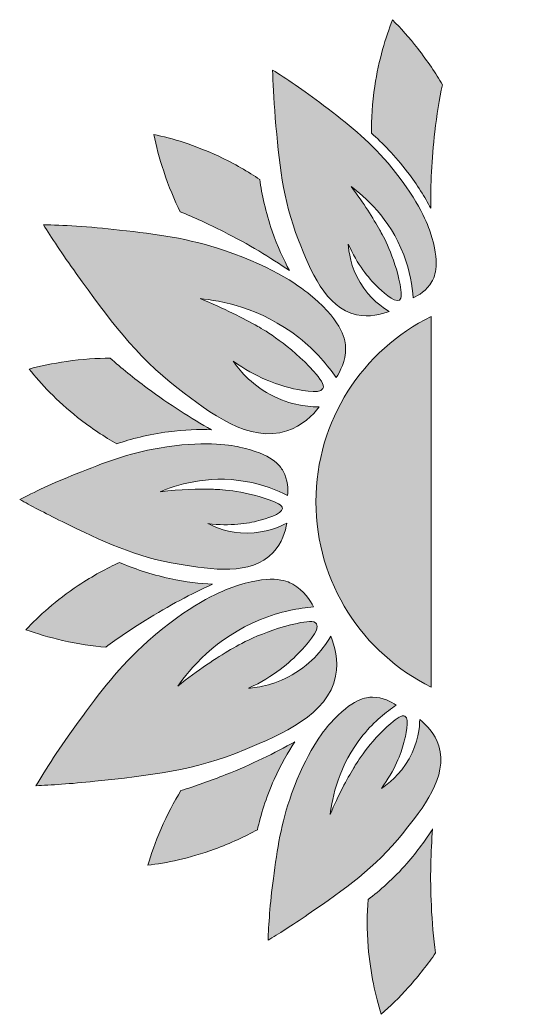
# Model space of a CAD drawing. Header units: inches. Extents: x 194 to 385, y 35 to 223.
# Drawn here: x 193.8 to 289.6, y 35.3 to 219.4 of the extents above; entities that cross this region are included whole.
import ezdxf

# ---------------------------------------------------------------- set-up
doc = ezdxf.new("R2010")
doc.units = ezdxf.units.IN
doc.header["$MEASUREMENT"] = 0
doc.layers.add('Layer 1', color=7, linetype='Continuous')

# ---------------------------------------------------------------- blocks, each defined once
blk = doc.blocks.new('block 3')
at = {"layer": 'Layer 1', "true_color": 0xfed527}
h = blk.add_hatch(color=40, dxfattribs=at)
h.dxf.hatch_style = 2
edge = h.paths.add_edge_path()
edge.add_spline(control_points=[(245.43, 178.57), (247.64, 172.99), (250.38, 166.05), (256.19, 164.76), (258.58, 164.22), (260.76, 164.81), (262.2, 165.37), (261.01, 166.08), (258.65, 167.71), (256.84, 170.72), (255.06, 173.67), (254.71, 176.47), (254.64, 177.86), (256.33, 174.01), (258.41, 171.55), (259.93, 170.06), (260.75, 169.26), (263.16, 166.88), (264.1, 167.46), (264.62, 167.78), (264.51, 168.94), (264.22, 170.39), (263.19, 175.62), (261.02, 179.49), (260.48, 180.44), (259.25, 182.61), (257.52, 185.39), (255.16, 188.49), (257.57, 186.71), (262.3, 182.69), (264.91, 175.87), (266.07, 172.82), (266.5, 170.03), (266.64, 167.87), (267.65, 168.34), (269.15, 169.25), (270.11, 170.9), (270.69, 171.89), (271.75, 174.31), (269.8, 180.09), (269.14, 182.03), (267.32, 186.57), (262, 192.81), (258.15, 197.34), (254.55, 200.09), (250.06, 203.53), (246.28, 206.42), (242.98, 208.59), (240.63, 210.06), (240.68, 207.92), (240.81, 204.87), (241.12, 201.22), (241.83, 193.05), (242.42, 186.17), (245.43, 178.57)], knot_values=[0, 0, 0, 0, 1, 1, 1, 2, 2, 2, 3, 3, 3, 4, 4, 4, 5, 5, 5, 6, 6, 6, 7, 7, 7, 8, 8, 8, 9, 9, 9, 10, 10, 10, 11, 11, 11, 12, 12, 12, 13, 13, 13, 14, 14, 14, 15, 15, 15, 16, 16, 16, 17, 17, 17, 18, 18, 18, 18], degree=3, periodic=1)
h = blk.add_hatch(color=40, dxfattribs=at)
h.dxf.hatch_style = 2
edge = h.paths.add_edge_path()
edge.add_spline(control_points=[(223.15, 151.09), (229.01, 146.57), (236.3, 140.95), (243.28, 143.25), (246.14, 144.19), (248.08, 146.18), (249.26, 147.69), (247.54, 147.69), (244.01, 147.93), (240.2, 149.97), (236.45, 151.98), (234.31, 154.73), (233.35, 156.14), (237.58, 153.14), (241.34, 151.84), (243.89, 151.22), (245.26, 150.89), (249.32, 149.9), (249.95, 151.1), (250.3, 151.78), (249.45, 152.93), (248.23, 154.28), (243.83, 159.18), (239.09, 161.91), (237.92, 162.58), (235.25, 164.09), (231.65, 165.95), (227.2, 167.74), (230.87, 167.38), (238.43, 166.11), (245.5, 160.52), (248.65, 158.03), (250.87, 155.35), (252.38, 153.14), (253.16, 154.28), (254.17, 156.19), (254.14, 158.55), (254.13, 159.96), (253.73, 163.19), (248.02, 168.08), (246.09, 169.73), (241.29, 173.39), (231.72, 176.64), (224.78, 179), (219.22, 179.65), (212.3, 180.45), (206.47, 181.13), (201.6, 181.35), (198.18, 181.42), (199.59, 179.18), (201.65, 176.03), (204.28, 172.37), (210.19, 164.15), (215.16, 157.24), (223.15, 151.09)], knot_values=[0, 0, 0, 0, 1, 1, 1, 2, 2, 2, 3, 3, 3, 4, 4, 4, 5, 5, 5, 6, 6, 6, 7, 7, 7, 8, 8, 8, 9, 9, 9, 10, 10, 10, 11, 11, 11, 12, 12, 12, 13, 13, 13, 14, 14, 14, 15, 15, 15, 16, 16, 16, 17, 17, 17, 18, 18, 18, 18], degree=3, periodic=1)
h = blk.add_hatch(color=40, dxfattribs=at)
h.dxf.hatch_style = 2
edge = h.paths.add_edge_path()
edge.add_spline(control_points=[(223.33, 118.55), (229.25, 117.59), (236.62, 116.39), (240.71, 120.72), (242.39, 122.5), (243, 124.66), (243.26, 126.19), (242.03, 125.53), (239.43, 124.34), (235.92, 124.33), (232.47, 124.31), (229.89, 125.45), (228.66, 126.09), (232.83, 125.58), (236.01, 126.1), (238.07, 126.64), (239.18, 126.93), (242.45, 127.79), (242.43, 128.89), (242.43, 129.51), (241.37, 130), (239.98, 130.5), (234.96, 132.29), (230.52, 132.42), (229.43, 132.44), (226.94, 132.49), (223.66, 132.43), (219.8, 131.99), (222.55, 133.15), (228.43, 135.15), (235.63, 133.9), (238.84, 133.34), (241.46, 132.28), (243.39, 131.28), (243.5, 132.4), (243.48, 134.15), (242.56, 135.82), (242, 136.83), (240.47, 138.97), (234.51, 140.26), (232.5, 140.69), (227.67, 141.45), (219.59, 140.08), (213.73, 139.08), (209.51, 137.4), (204.27, 135.31), (199.85, 133.55), (196.29, 131.82), (193.83, 130.55), (195.7, 129.5), (198.38, 128.05), (201.67, 126.45), (209.05, 122.87), (215.26, 119.86), (223.33, 118.55)], knot_values=[0, 0, 0, 0, 1, 1, 1, 2, 2, 2, 3, 3, 3, 4, 4, 4, 5, 5, 5, 6, 6, 6, 7, 7, 7, 8, 8, 8, 9, 9, 9, 10, 10, 10, 11, 11, 11, 12, 12, 12, 13, 13, 13, 14, 14, 14, 15, 15, 15, 16, 16, 16, 17, 17, 17, 18, 18, 18, 18], degree=3, periodic=1)
h = blk.add_hatch(color=40, dxfattribs=at)
h.dxf.hatch_style = 2
edge = h.paths.add_edge_path()
edge.add_spline(control_points=[(252.3, 97.85), (252.89, 100.8), (252.12, 103.47), (251.39, 105.24), (250.54, 103.75), (248.59, 100.8), (244.93, 98.5), (241.33, 96.23), (237.88, 95.74), (236.18, 95.61), (240.88, 97.79), (243.87, 100.41), (245.67, 102.33), (246.64, 103.35), (249.5, 106.39), (248.77, 107.53), (248.36, 108.17), (246.94, 108), (245.15, 107.61), (238.73, 106.21), (234, 103.45), (232.84, 102.76), (230.21, 101.19), (226.81, 98.98), (223.06, 96), (225.18, 99.01), (230.03, 104.94), (238.38, 108.33), (242.11, 109.83), (245.54, 110.43), (248.21, 110.65), (247.59, 111.89), (246.44, 113.71), (244.38, 114.86), (243.14, 115.55), (240.14, 116.8), (233.06, 114.25), (230.67, 113.4), (225.12, 111.04), (217.55, 104.33), (212.07, 99.46), (208.76, 94.95), (204.63, 89.34), (201.16, 84.61), (198.56, 80.48), (196.81, 77.55), (199.45, 77.67), (203.21, 77.89), (207.7, 78.37), (217.75, 79.44), (226.22, 80.34), (235.52, 84.24), (242.35, 87.1), (250.84, 90.65), (252.3, 97.85)], knot_values=[0, 0, 0, 0, 1, 1, 1, 2, 2, 2, 3, 3, 3, 4, 4, 4, 5, 5, 5, 6, 6, 6, 7, 7, 7, 8, 8, 8, 9, 9, 9, 10, 10, 10, 11, 11, 11, 12, 12, 12, 13, 13, 13, 14, 14, 14, 15, 15, 15, 16, 16, 16, 17, 17, 17, 18, 18, 18, 18], degree=3, periodic=1)
h = blk.add_hatch(color=40, dxfattribs=at)
h.dxf.hatch_style = 2
edge = h.paths.add_edge_path()
edge.add_spline(control_points=[(271.39, 84.92), (270.67, 87.25), (269.08, 88.85), (267.88, 89.83), (267.85, 88.44), (267.61, 85.58), (265.89, 82.52), (264.21, 79.51), (261.95, 77.82), (260.79, 77.06), (263.29, 80.45), (264.39, 83.47), (264.93, 85.53), (265.23, 86.64), (266.09, 89.91), (265.12, 90.44), (264.58, 90.73), (263.64, 90.06), (262.52, 89.09), (258.49, 85.6), (256.2, 81.8), (255.64, 80.86), (254.37, 78.72), (252.82, 75.83), (251.3, 72.25), (251.64, 75.22), (252.79, 81.32), (257.42, 86.97), (259.49, 89.49), (261.7, 91.25), (263.51, 92.44), (262.59, 93.09), (261.06, 93.93), (259.15, 93.95), (258, 93.96), (255.38, 93.68), (251.33, 89.12), (249.96, 87.59), (246.92, 83.75), (244.15, 76.04), (242.13, 70.45), (241.53, 65.95), (240.77, 60.35), (240.13, 55.64), (239.89, 51.69), (239.78, 48.93), (241.61, 50.04), (244.2, 51.66), (247.21, 53.74), (253.95, 58.41), (259.63, 62.33), (264.73, 68.72), (268.49, 73.4), (273.15, 79.23), (271.39, 84.92)], knot_values=[0, 0, 0, 0, 1, 1, 1, 2, 2, 2, 3, 3, 3, 4, 4, 4, 5, 5, 5, 6, 6, 6, 7, 7, 7, 8, 8, 8, 9, 9, 9, 10, 10, 10, 11, 11, 11, 12, 12, 12, 13, 13, 13, 14, 14, 14, 15, 15, 15, 16, 16, 16, 17, 17, 17, 18, 18, 18, 18], degree=3, periodic=1)
at = {"layer": 'Layer 1', "lineweight": 0}
for points in [[(245.43, 178.57), (247.64, 172.99), (250.38, 166.05), (256.19, 164.76), (258.58, 164.22), (260.76, 164.81), (262.2, 165.37), (261.01, 166.08), (258.65, 167.71), (256.84, 170.72), (255.06, 173.67), (254.71, 176.47), (254.64, 177.86), (256.33, 174.01), (258.41, 171.55), (259.93, 170.06), (260.75, 169.26), (263.16, 166.88), (264.1, 167.46), (264.62, 167.78), (264.51, 168.94), (264.22, 170.39), (263.19, 175.62), (261.02, 179.49), (260.48, 180.44), (259.25, 182.61), (257.52, 185.39), (255.16, 188.49), (257.57, 186.71), (262.3, 182.69), (264.91, 175.87), (266.07, 172.82), (266.5, 170.03), (266.64, 167.87), (267.65, 168.34), (269.15, 169.25), (270.11, 170.9), (270.69, 171.89), (271.75, 174.31), (269.8, 180.09), (269.14, 182.03), (267.32, 186.57), (262, 192.81), (258.15, 197.34), (254.55, 200.09), (250.06, 203.53), (246.28, 206.42), (242.98, 208.59), (240.63, 210.06), (240.68, 207.92), (240.81, 204.87), (241.12, 201.22), (241.83, 193.05), (242.42, 186.17), (245.43, 178.57)], [(223.15, 151.09), (229.01, 146.57), (236.3, 140.95), (243.28, 143.25), (246.14, 144.19), (248.08, 146.18), (249.26, 147.69), (247.54, 147.69), (244.01, 147.93), (240.2, 149.97), (236.45, 151.98), (234.31, 154.73), (233.35, 156.14), (237.58, 153.14), (241.34, 151.84), (243.89, 151.22), (245.26, 150.89), (249.32, 149.9), (249.95, 151.1), (250.3, 151.78), (249.45, 152.93), (248.23, 154.28), (243.83, 159.18), (239.09, 161.91), (237.92, 162.58), (235.25, 164.09), (231.65, 165.95), (227.2, 167.74), (230.87, 167.38), (238.43, 166.11), (245.5, 160.52), (248.65, 158.03), (250.87, 155.35), (252.38, 153.14), (253.16, 154.28), (254.17, 156.19), (254.14, 158.55), (254.13, 159.96), (253.73, 163.19), (248.02, 168.08), (246.09, 169.73), (241.29, 173.39), (231.72, 176.64), (224.78, 179), (219.22, 179.65), (212.3, 180.45), (206.47, 181.13), (201.6, 181.35), (198.18, 181.42), (199.59, 179.18), (201.65, 176.03), (204.28, 172.37), (210.19, 164.15), (215.16, 157.24), (223.15, 151.09)], [(223.33, 118.55), (229.25, 117.59), (236.62, 116.39), (240.71, 120.72), (242.39, 122.5), (243, 124.66), (243.26, 126.19), (242.03, 125.53), (239.43, 124.34), (235.92, 124.33), (232.47, 124.31), (229.89, 125.45), (228.66, 126.09), (232.83, 125.58), (236.01, 126.1), (238.07, 126.64), (239.18, 126.93), (242.45, 127.79), (242.43, 128.89), (242.43, 129.51), (241.37, 130), (239.98, 130.5), (234.96, 132.29), (230.52, 132.42), (229.43, 132.44), (226.94, 132.49), (223.66, 132.43), (219.8, 131.99), (222.55, 133.15), (228.43, 135.15), (235.63, 133.9), (238.84, 133.34), (241.46, 132.28), (243.39, 131.28), (243.5, 132.4), (243.48, 134.15), (242.56, 135.82), (242, 136.83), (240.47, 138.97), (234.51, 140.26), (232.5, 140.69), (227.67, 141.45), (219.59, 140.08), (213.73, 139.08), (209.51, 137.4), (204.27, 135.31), (199.85, 133.55), (196.29, 131.82), (193.83, 130.55), (195.7, 129.5), (198.38, 128.05), (201.67, 126.45), (209.05, 122.87), (215.26, 119.86), (223.33, 118.55)], [(252.3, 97.85), (252.89, 100.8), (252.12, 103.47), (251.39, 105.24), (250.54, 103.75), (248.59, 100.8), (244.93, 98.5), (241.33, 96.23), (237.88, 95.74), (236.18, 95.61), (240.88, 97.79), (243.87, 100.41), (245.67, 102.33), (246.64, 103.35), (249.5, 106.39), (248.77, 107.53), (248.36, 108.17), (246.94, 108), (245.15, 107.61), (238.73, 106.21), (234, 103.45), (232.84, 102.76), (230.21, 101.19), (226.81, 98.98), (223.06, 96), (225.18, 99.01), (230.03, 104.94), (238.38, 108.33), (242.11, 109.83), (245.54, 110.43), (248.21, 110.65), (247.59, 111.89), (246.44, 113.71), (244.38, 114.86), (243.14, 115.55), (240.14, 116.8), (233.06, 114.25), (230.67, 113.4), (225.12, 111.04), (217.55, 104.33), (212.07, 99.46), (208.76, 94.95), (204.63, 89.34), (201.16, 84.61), (198.56, 80.48), (196.81, 77.55), (199.45, 77.67), (203.21, 77.89), (207.7, 78.37), (217.75, 79.44), (226.22, 80.34), (235.52, 84.24), (242.35, 87.1), (250.84, 90.65), (252.3, 97.85)], [(271.39, 84.92), (270.67, 87.25), (269.08, 88.85), (267.88, 89.83), (267.85, 88.44), (267.61, 85.58), (265.89, 82.52), (264.21, 79.51), (261.95, 77.82), (260.79, 77.06), (263.29, 80.45), (264.39, 83.47), (264.93, 85.53), (265.23, 86.64), (266.09, 89.91), (265.12, 90.44), (264.58, 90.73), (263.64, 90.06), (262.52, 89.09), (258.49, 85.6), (256.2, 81.8), (255.64, 80.86), (254.37, 78.72), (252.82, 75.83), (251.3, 72.25), (251.64, 75.22), (252.79, 81.32), (257.42, 86.97), (259.49, 89.49), (261.7, 91.25), (263.51, 92.44), (262.59, 93.09), (261.06, 93.93), (259.15, 93.95), (258, 93.96), (255.38, 93.68), (251.33, 89.12), (249.96, 87.59), (246.92, 83.75), (244.15, 76.04), (242.13, 70.45), (241.53, 65.95), (240.77, 60.35), (240.13, 55.64), (239.89, 51.69), (239.78, 48.93), (241.61, 50.04), (244.2, 51.66), (247.21, 53.74), (253.95, 58.41), (259.63, 62.33), (264.73, 68.72), (268.49, 73.4), (273.15, 79.23), (271.39, 84.92)]]:
    blk.add_open_spline(points, degree=3, knots=[0, 0, 0, 0, 1, 1, 1, 2, 2, 2, 3, 3, 3, 4, 4, 4, 5, 5, 5, 6, 6, 6, 7, 7, 7, 8, 8, 8, 9, 9, 9, 10, 10, 10, 11, 11, 11, 12, 12, 12, 13, 13, 13, 14, 14, 14, 15, 15, 15, 16, 16, 16, 17, 17, 17, 18, 18, 18, 18], dxfattribs=at)
blk = doc.blocks.new('block 4')
at = {"layer": 'Layer 1', "true_color": 0xfcbc38}
h = blk.add_hatch(color=40, dxfattribs=at)
h.dxf.hatch_style = 2
edge = h.paths.add_edge_path()
edge.add_spline(control_points=[(265.62, 191.18), (267.43, 188.8), (268.83, 186.52), (269.91, 184.49), (269.87, 188.75), (270.06, 193.5), (270.67, 198.64), (271.04, 201.73), (271.52, 204.65), (272.06, 207.36), (270.85, 209.42), (269.36, 211.69), (267.51, 214.05), (265.92, 216.09), (264.33, 217.85), (262.84, 219.36), (261.57, 216.12), (260.29, 211.99), (259.55, 207.1), (259.07, 203.89), (258.91, 200.95), (258.92, 198.39), (260.97, 196.57), (263.32, 194.2), (265.62, 191.18)], knot_values=[0, 0, 0, 0, 1, 1, 1, 2, 2, 2, 3, 3, 3, 4, 4, 4, 5, 5, 5, 6, 6, 6, 7, 7, 7, 8, 8, 8, 8], degree=3, periodic=1)
h = blk.add_hatch(color=40, dxfattribs=at)
h.dxf.hatch_style = 2
edge = h.paths.add_edge_path()
edge.add_spline(control_points=[(223.51, 183.82), (226.07, 182.78), (228.76, 181.56), (231.54, 180.15), (236.16, 177.81), (240.22, 175.34), (243.74, 172.94), (242.66, 174.97), (241.53, 177.41), (240.55, 180.23), (239.31, 183.81), (238.63, 187.08), (238.26, 189.8), (236.14, 191.22), (233.6, 192.72), (230.65, 194.1), (226.18, 196.19), (222.03, 197.42), (218.63, 198.15), (219.06, 196.07), (219.65, 193.77), (220.46, 191.32), (221.4, 188.48), (222.46, 185.97), (223.51, 183.82)], knot_values=[0, 0, 0, 0, 1, 1, 1, 2, 2, 2, 3, 3, 3, 4, 4, 4, 5, 5, 5, 6, 6, 6, 7, 7, 7, 8, 8, 8, 8], degree=3, periodic=1)
h = blk.add_hatch(color=40, dxfattribs=at)
h.dxf.hatch_style = 2
edge = h.paths.add_edge_path()
edge.add_spline(control_points=[(204.52, 145.75), (207.07, 143.73), (209.54, 142.13), (211.77, 140.86), (214.36, 141.74), (217.59, 142.6), (221.35, 143.09), (224.31, 143.47), (227, 143.55), (229.3, 143.48), (225.57, 145.56), (221.55, 148.1), (217.4, 151.18), (214.89, 153.04), (212.61, 154.9), (210.53, 156.73), (208.14, 156.7), (205.42, 156.54), (202.46, 156.11), (199.9, 155.75), (197.58, 155.24), (195.53, 154.7), (197.71, 151.98), (200.65, 148.82), (204.52, 145.75)], knot_values=[0, 0, 0, 0, 1, 1, 1, 2, 2, 2, 3, 3, 3, 4, 4, 4, 5, 5, 5, 6, 6, 6, 7, 7, 7, 8, 8, 8, 8], degree=3, periodic=1)
h = blk.add_hatch(color=40, dxfattribs=at)
h.dxf.hatch_style = 2
edge = h.paths.add_edge_path()
edge.add_spline(control_points=[(221.62, 115.91), (217.91, 116.7), (214.77, 117.81), (212.25, 118.9), (209.93, 117.82), (207.34, 116.43), (204.63, 114.62), (200.52, 111.88), (197.33, 108.96), (194.94, 106.43), (196.94, 105.72), (199.21, 105.03), (201.73, 104.46), (204.65, 103.79), (207.34, 103.41), (209.72, 103.19), (211.94, 104.84), (214.37, 106.51), (217.02, 108.16), (221.41, 110.9), (225.63, 113.09), (229.51, 114.87), (227.21, 114.98), (224.54, 115.28), (221.62, 115.91)], knot_values=[0, 0, 0, 0, 1, 1, 1, 2, 2, 2, 3, 3, 3, 4, 4, 4, 5, 5, 5, 6, 6, 6, 7, 7, 7, 8, 8, 8, 8], degree=3, periodic=1)
h = blk.add_hatch(color=40, dxfattribs=at)
h.dxf.hatch_style = 2
edge = h.paths.add_edge_path()
edge.add_spline(control_points=[(223.64, 76.65), (222.4, 74.6), (221.12, 72.2), (219.93, 69.46), (218.9, 67.09), (218.11, 64.85), (217.5, 62.81), (220.96, 63.25), (225.19, 64.1), (229.84, 65.79), (232.89, 66.9), (235.55, 68.16), (237.8, 69.4), (238.41, 72.07), (239.37, 75.26), (240.92, 78.72), (242.15, 81.45), (243.49, 83.77), (244.75, 85.7), (241.03, 83.62), (236.76, 81.52), (231.96, 79.6), (229.06, 78.44), (226.28, 77.47), (223.64, 76.65)], knot_values=[0, 0, 0, 0, 1, 1, 1, 2, 2, 2, 3, 3, 3, 4, 4, 4, 5, 5, 5, 6, 6, 6, 7, 7, 7, 8, 8, 8, 8], degree=3, periodic=1)
h = blk.add_hatch(color=40, dxfattribs=at)
h.dxf.hatch_style = 2
edge = h.paths.add_edge_path()
edge.add_spline(control_points=[(270.26, 69.55), (269.03, 67.6), (267.47, 65.42), (265.5, 63.17), (263, 60.32), (260.49, 58.12), (258.31, 56.46), (258.12, 53.9), (258.07, 50.96), (258.33, 47.72), (258.72, 42.79), (259.7, 38.58), (260.74, 35.26), (262.34, 36.66), (264.05, 38.3), (265.78, 40.22), (267.78, 42.45), (269.44, 44.61), (270.79, 46.58), (270.44, 49.32), (270.16, 52.26), (270.02, 55.38), (269.77, 60.54), (269.91, 65.3), (270.26, 69.55)], knot_values=[0, 0, 0, 0, 1, 1, 1, 2, 2, 2, 3, 3, 3, 4, 4, 4, 5, 5, 5, 6, 6, 6, 7, 7, 7, 8, 8, 8, 8], degree=3, periodic=1)
at = {"layer": 'Layer 1', "lineweight": 0}
for points in [[(265.62, 191.18), (267.43, 188.8), (268.83, 186.52), (269.91, 184.49), (269.87, 188.75), (270.06, 193.5), (270.67, 198.64), (271.04, 201.73), (271.52, 204.65), (272.06, 207.36), (270.85, 209.42), (269.36, 211.69), (267.51, 214.05), (265.92, 216.09), (264.33, 217.85), (262.84, 219.36), (261.57, 216.12), (260.29, 211.99), (259.55, 207.1), (259.07, 203.89), (258.91, 200.95), (258.92, 198.39), (260.97, 196.57), (263.32, 194.2), (265.62, 191.18)], [(223.51, 183.82), (226.07, 182.78), (228.76, 181.56), (231.54, 180.15), (236.16, 177.81), (240.22, 175.34), (243.74, 172.94), (242.66, 174.97), (241.53, 177.41), (240.55, 180.23), (239.31, 183.81), (238.63, 187.08), (238.26, 189.8), (236.14, 191.22), (233.6, 192.72), (230.65, 194.1), (226.18, 196.19), (222.03, 197.42), (218.63, 198.15), (219.06, 196.07), (219.65, 193.77), (220.46, 191.32), (221.4, 188.48), (222.46, 185.97), (223.51, 183.82)], [(204.52, 145.75), (207.07, 143.73), (209.54, 142.13), (211.77, 140.86), (214.36, 141.74), (217.59, 142.6), (221.35, 143.09), (224.31, 143.47), (227, 143.55), (229.3, 143.48), (225.57, 145.56), (221.55, 148.1), (217.4, 151.18), (214.89, 153.04), (212.61, 154.9), (210.53, 156.73), (208.14, 156.7), (205.42, 156.54), (202.46, 156.11), (199.9, 155.75), (197.58, 155.24), (195.53, 154.7), (197.71, 151.98), (200.65, 148.82), (204.52, 145.75)], [(221.62, 115.91), (217.91, 116.7), (214.77, 117.81), (212.25, 118.9), (209.93, 117.82), (207.34, 116.43), (204.63, 114.62), (200.52, 111.88), (197.33, 108.96), (194.94, 106.43), (196.94, 105.72), (199.21, 105.03), (201.73, 104.46), (204.65, 103.79), (207.34, 103.41), (209.72, 103.19), (211.94, 104.84), (214.37, 106.51), (217.02, 108.16), (221.41, 110.9), (225.63, 113.09), (229.51, 114.87), (227.21, 114.98), (224.54, 115.28), (221.62, 115.91)], [(223.64, 76.65), (222.4, 74.6), (221.12, 72.2), (219.93, 69.46), (218.9, 67.09), (218.11, 64.85), (217.5, 62.81), (220.96, 63.25), (225.19, 64.1), (229.84, 65.79), (232.89, 66.9), (235.55, 68.16), (237.8, 69.4), (238.41, 72.07), (239.37, 75.26), (240.92, 78.72), (242.15, 81.45), (243.49, 83.77), (244.75, 85.7), (241.03, 83.62), (236.76, 81.52), (231.96, 79.6), (229.06, 78.44), (226.28, 77.47), (223.64, 76.65)], [(270.26, 69.55), (269.03, 67.6), (267.47, 65.42), (265.5, 63.17), (263, 60.32), (260.49, 58.12), (258.31, 56.46), (258.12, 53.9), (258.07, 50.96), (258.33, 47.72), (258.72, 42.79), (259.7, 38.58), (260.74, 35.26), (262.34, 36.66), (264.05, 38.3), (265.78, 40.22), (267.78, 42.45), (269.44, 44.61), (270.79, 46.58), (270.44, 49.32), (270.16, 52.26), (270.02, 55.38), (269.77, 60.54), (269.91, 65.3), (270.26, 69.55)]]:
    blk.add_open_spline(points, degree=3, knots=[0, 0, 0, 0, 1, 1, 1, 2, 2, 2, 3, 3, 3, 4, 4, 4, 5, 5, 5, 6, 6, 6, 7, 7, 7, 8, 8, 8, 8], dxfattribs=at)
blk = doc.blocks.new('block 6')
at = {"layer": 'Layer 1', "true_color": 0x965f44}
h = blk.add_hatch(color=25, dxfattribs=at)
h.dxf.hatch_style = 2
edge = h.paths.add_edge_path()
edge.add_spline(control_points=[(269.99, 164.44), (257.34, 158.21), (248.64, 145.19), (248.64, 130.13), (248.64, 115.08), (257.34, 102.06), (269.99, 95.82), (269.99, 95.82), (269.99, 164.44), (269.99, 164.44)], knot_values=[0, 0, 0, 0, 1, 1, 1, 2, 2, 2, 3, 3, 3, 3], degree=3, periodic=1)
h = blk.add_hatch(color=25, dxfattribs=at)
h.dxf.hatch_style = 2
edge = h.paths.add_edge_path()
edge.add_spline(control_points=[(301.88, 165.31), (301.88, 165.31), (301.88, 94.95), (301.88, 94.95), (315.54, 100.78), (325.12, 114.34), (325.12, 130.13), (325.12, 145.93), (315.54, 159.48), (301.88, 165.31)], knot_values=[0, 0, 0, 0, 1, 1, 1, 2, 2, 2, 3, 3, 3, 3], degree=3, periodic=1)
at = {"layer": 'Layer 1', "lineweight": 0}
for points in [[(269.99, 164.44), (257.34, 158.21), (248.64, 145.19), (248.64, 130.13), (248.64, 115.08), (257.34, 102.06), (269.99, 95.82), (269.99, 95.82), (269.99, 164.44), (269.99, 164.44)], [(301.88, 165.31), (301.88, 165.31), (301.88, 94.95), (301.88, 94.95), (315.54, 100.78), (325.12, 114.34), (325.12, 130.13), (325.12, 145.93), (315.54, 159.48), (301.88, 165.31)]]:
    blk.add_open_spline(points, degree=3, knots=[0, 0, 0, 0, 1, 1, 1, 2, 2, 2, 3, 3, 3, 3], dxfattribs=at)
blk = doc.blocks.new('block 2')
at = {"layer": 'Layer 1'}
for name in ['block 4', 'block 3', 'block 6']:
    blk.add_blockref(name, (0, 0), dxfattribs=at)

msp = doc.modelspace()

# ---------------------------------------------------------------- block references
at = {"layer": 'Layer 1'}
msp.add_blockref('block 2', (0, 0), dxfattribs=at)

doc.saveas('drawing.dxf')
